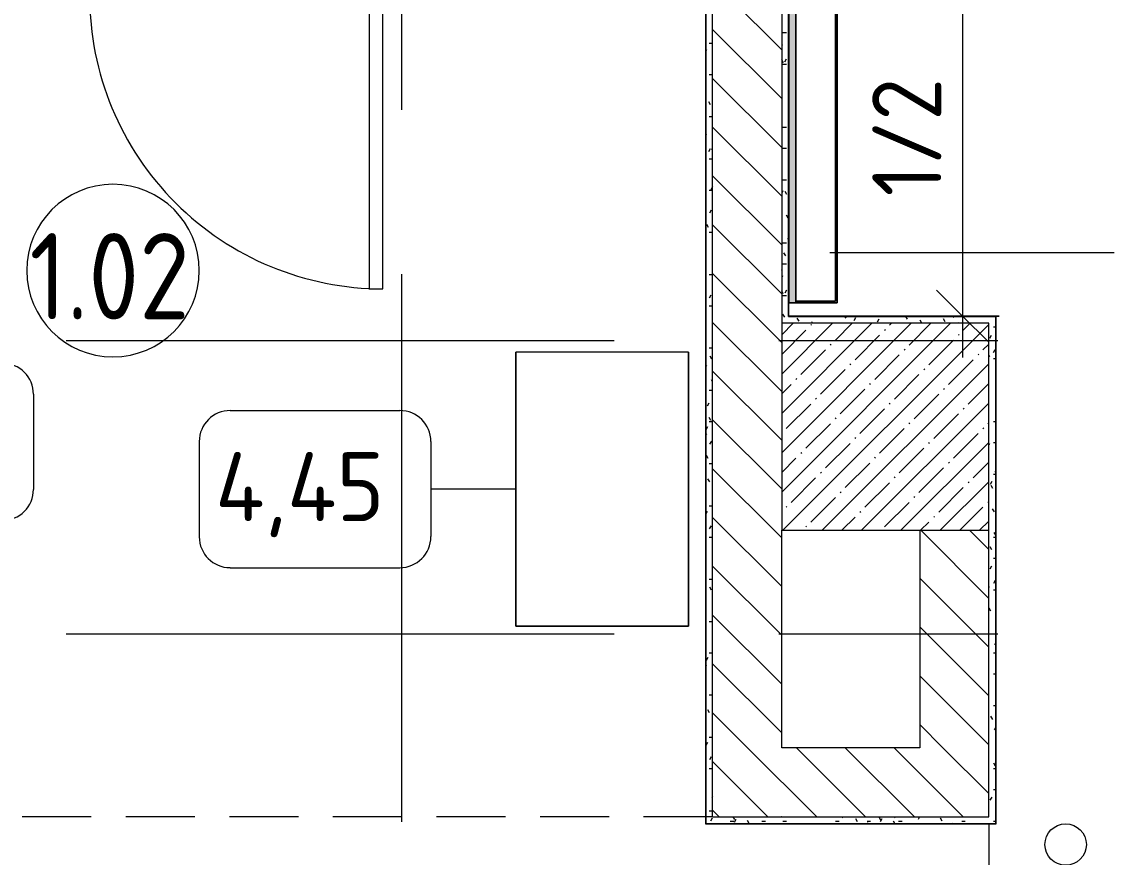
# Model space of a CAD drawing. Header units: millimetres. Extents: x -3724 to 231642, y -8553 to 29017.
# Drawn here: x 6908 to 10059, y 20652 to 23074 of the extents above; entities that cross this region are included whole.
import ezdxf

# ---------------------------------------------------------------- set-up
doc = ezdxf.new("R2010")
doc.units = ezdxf.units.MM
doc.linetypes.add('ADSK_Штрих_ш2 п1', pattern=[300, 200, -100])
doc.linetypes.add('Осевая', pattern=[3175, 635, -476.25, 1587.5, -476.25])
for name, color, linetype, lineweight in [('A-ANNO-DIMS', 7, 'Continuous', 9), ('A-ANNO-DIMS-100', 7, 'Continuous', 9), ('A-AREA-IDEN', 7, 'Continuous', 9), ('A-DETL', 7, 'Continuous', 9), ('A-DETL-1', 7, 'ADSK_Штрих_ш2 п1', 9), ('A-DOOR', 7, 'Continuous', 9), ('A-DOOR-FRAM-2', 7, 'Continuous', 9), ('A-WALL', 7, 'Continuous', 9), ('I-FURN-IDEN', 7, 'Continuous', 9), ('I-WALL', 7, 'Continuous', 9), ('S-COLS', 7, 'Continuous', 9), ('Оси-2', 7, 'Осевая', 9)]:
    doc.layers.add(name, color=color, linetype=linetype, lineweight=lineweight)
for name, color, linetype, lineweight, true_color in [('A-DOOR-1', 7, 'Continuous', 9, 0xc0c0c0), ('A-DOOR-FRAM-1', 7, 'Continuous', 9, 0xc0c0c0), ('A-WALL-1', 9, 'Continuous', 9, 0x808080), ('A-WALL-FNSH-1', 9, 'Continuous', 9, 0x808080), ('I-FURN-1', 9, 'Continuous', 9, 0x808080)]:
    doc.layers.add(name, color=color, linetype=linetype, lineweight=lineweight, true_color=true_color)
doc.layers.add('I-FURN-3', color=7, linetype='Continuous', lineweight=9, transparency=1)
doc.styles.add('GOST Common', font='GOST_Common.ttf', dxfattribs={"height": 200})
doc.styles.add('GOST Common_1', font='GOST_Common.ttf', dxfattribs={"width": 0.9, "height": 250})
doc.styles.add('ISOCPEUR_1', font='isocpeur.ttf', dxfattribs={"width": 0.9, "height": 200})
doc.dimstyles.new('ISO-2_0_0_9К_Средний_округл2', dxfattribs={"dimscale": 304.8, "dimtxt": 199.196235, "dimasz": 0.492126, "dimexe": 0.393701, "dimexo": 0, "dimgap": 0, "dimtad": 1, "dimdec": 0, "dimrnd": 10, "dimzin": 0, "dimdsep": 46, "dimtxsty": 'ISOCPEUR_1', "dimblk1": 'OBLIQUE', "dimblk2": 'OBLIQUE', "dimsah": 1, "dimcen": 0.09, "dimdle": 0.393701, "dimazin": 0, "dimtfac": 1, "dimtdec": 4, "dimtix": 1, "dimtmove": 0, "dimatfit": 3, "dimfxl": 1, "dimtvp": 1, "dimtolj": 1, "dimtzin": 0, "dimarcsym": 2})
pattern_1 = [(135, (0, 0), (-70.71068, -70.71068), [])]
pattern_2 = [(0, (0, 0), (121.92, 30.48), [10.058, -81.382, 10.058, -81.382, -487.68]), (0, (0, 0), (121.92, 30.48), [-182.88, 10.058, -172.822, 10.058, -81.382, -213.36]), (0, (0, 0), (121.92, 30.48), [-457.2, 10.058, -50.902, 10.058, -142.342]), (120, (45.72, 15.24), (-87.356454, 90.345817), [10.058, -81.382, 10.058, -81.382, -487.68]), (120, (45.72, 15.24), (-87.356454, 90.345817), [-182.88, 10.058, -172.822, 10.058, -81.382, -213.36]), (120, (45.72, 15.24), (-87.356454, 90.345817), [-457.2, 10.058, -50.902, 10.058, -142.342]), (240, (60.96, 76.2), (-34.563546, -120.825817), [10.058, -81.382, 10.058, -81.382, -487.68]), (240, (60.96, 76.2), (-34.563546, -120.825817), [-182.88, 10.058, -172.822, 10.058, -81.382, -213.36]), (240, (60.96, 76.2), (-34.563546, -120.825817), [-457.2, 10.058, -50.902, 10.058, -142.342])]

# ---------------------------------------------------------------- blocks, each defined once
blk = doc.blocks.new('110_Дверь_СКБ_1Ст_Внутренняя1 - Д-8т 950x2100h_СУ-31746493-План расстановки мебели и оборудования 1 этажа в осях 1-12')
at = {"layer": 'A-DOOR'}
h = blk.add_hatch(dxfattribs=at)
h.set_pattern_fill('FP_63', color=256, style=0, pattern_type=2)
h.set_pattern_definition([(135, (1826.41, 104.685), (-14.14214, -14.14214), []), (225, (1826.41, 104.685), (14.14214, -14.14214), [])])
h.paths.add_polyline_path([(462.5, 40), (462.5, -40), (487.5, -40), (487.5, 40)])
at = {"layer": 'A-DOOR-FRAM-2'}
h = blk.add_hatch(dxfattribs=at)
h.set_pattern_fill('FP_64', color=256, style=0, pattern_type=2)
h.set_pattern_definition([(45, (-296.384, 104.685), (-14.1421, 14.1421), []), (135, (-296.384, 104.685), (-14.1421, -14.1421), [])])
h.paths.add_polyline_path([(-437.5, 40), (-462.5, 40), (-462.5, -40), (-437.5, -40)])
at = {"layer": 'A-DOOR-1'}
for p, q in [((-412.5, 890), (-412.5, 40)), ((-372.5, 890), (-412.5, 890)), ((-372.5, 40), (-372.5, 890)), ((-412.5, 40), (-372.5, 40))]:
    blk.add_line(p, q, dxfattribs=at)
blk.add_arc((-412.5, 40), 850, 360, 90, dxfattribs=at)
at = {"layer": 'A-DOOR-FRAM-1'}
for p, q in [((-437.5, 40), (-462.5, 40)), ((-462.5, 40), (-462.5, -40)), ((-412.5, 40), (-437.5, 40)), ((-437.5, 40), (-437.5, -40)), ((-437.5, -40), (-437.5, 40)), ((-412.5, 0), (-412.5, 40)), ((437.5, 40), (437.5, 0)), ((462.5, 40), (437.5, 40)), ((462.5, -40), (462.5, 40)), ((487.5, 40), (462.5, 40)), ((462.5, 40), (462.5, -40)), ((487.5, -40), (487.5, 40)), ((-402.5, 0), (-412.5, 0)), ((-402.5, -40), (-402.5, 0)), ((437.5, 0), (427.5, 0)), ((427.5, 0), (427.5, -40)), ((-422.5, -40), (-492.5, -40)), ((-492.5, -40), (-492.5, -48)), ((-492.5, -48), (-422.5, -48)), ((-462.5, -40), (-437.5, -40)), ((-422.5, -39), (-437.5, -39)), ((-437.5, -39), (-437.5, -40)), ((-437.5, -40), (-402.5, -40)), ((-437.5, -40), (-422.5, -40)), ((-422.5, -40), (-422.5, -39)), ((-422.5, -48), (-422.5, -40)), ((427.5, -40), (462.5, -40)), ((462.5, -39), (447.5, -39)), ((447.5, -39), (447.5, -40)), ((447.5, -40), (462.5, -40)), ((517.5, -40), (447.5, -40)), ((447.5, -40), (447.5, -48)), ((447.5, -48), (517.5, -48)), ((462.5, -40), (462.5, -39)), ((462.5, -40), (487.5, -40)), ((517.5, -48), (517.5, -40))]:
    blk.add_line(p, q, dxfattribs=at)
blk = doc.blocks.new('BSC_Колонна _Прямоугольная - 600х600-23998051-План расстановки мебели и оборудования 1 этажа в осях 1-12')
at = {"layer": 'S-COLS'}
h = blk.add_hatch(dxfattribs=at)
h.set_pattern_fill('FP_91', color=256, style=0, pattern_type=2)
h.set_pattern_definition([(45, (-9410, -21900), (-57.02463, 57.02463), []), (45, (-9352.975, -21900), (-57.02463, 57.02463), [100.806, -20.161, 3.353, -16.808])])
h.paths.add_polyline_path([(300, -300), (300, 300), (-300, 300), (-300, -300)])
for p, q in [((300, 300), (-300, 300)), ((-300, 300), (-300, -300)), ((300, -300), (300, 300)), ((-300, -300), (300, -300))]:
    blk.add_line(p, q, dxfattribs=at)
blk = doc.blocks.new('Мебель_универсальная_привязка_от_угла - Куб_001-25582225-План расстановки мебели и оборудования 1 этажа в осях 1-12')
at = {"layer": 'I-FURN-1'}
for p, q in [((8340, 21322.5), (8340, 22116.5)), ((8340, 22116.5), (8340, 21322.5)), ((8840, 22116.5), (8340, 22116.5)), ((8840, 22116.5), (8340, 22116.5)), ((8840, 21322.5), (8840, 22116.5)), ((8840, 22116.5), (8840, 21322.5)), ((8340, 21322.5), (8840, 21322.5)), ((8840, 21322.5), (8340, 21322.5))]:
    blk.add_line(p, q, dxfattribs=at)
blk = doc.blocks.new('Бизиборд лего 2 - бизиборд 1_21б-32005728-План расстановки мебели и оборудования 1 этажа в осях 1-12')
at = {"layer": 'I-FURN-3'}
blk.add_hatch(color=256, dxfattribs=at).paths.add_polyline_path([(1000, 0), (1000, 20), (-1000, 20), (-1000, 0), (995, 0)])
at = {"layer": 'I-FURN-1'}
for p, q in [((1000, 140), (-1000, 140)), ((-1000, 140), (-1000, 20)), ((-1000, 20), (-1000, 140)), ((-1000, 140), (1000, 140)), ((1000, 140), (-1000, 140)), ((-1000, 140), (-1000, 20)), ((-1000, 20), (-1000, 140)), ((-1000, 140), (1000, 140)), ((-995, 20), (-995, 135)), ((-995, 135), (995, 135)), ((995, 135), (-995, 135)), ((-995, 135), (-995, 20)), ((995, 135), (995, 20)), ((995, 20), (995, 135)), ((1000, 20), (1000, 140)), ((1000, 140), (1000, 20)), ((1000, 20), (1000, 140)), ((1000, 140), (1000, 20)), ((-1000, 20), (-995, 20)), ((-995, 20), (-1000, 20)), ((-1000, 20), (-995, 20)), ((-995, 20), (-1000, 20)), ((1000, 20), (-1000, 20)), ((-1000, 20), (-1000, 0)), ((-1000, 0), (-1000, 20)), ((-1000, 20), (-995, 20)), ((-1000, 0), (1000, 0)), ((1000, 0), (-1000, 0)), ((-995, 20), (995, 20)), ((995, 20), (-995, 20)), ((-995, 20), (995, 20)), ((995, 20), (1000, 20)), ((1000, 20), (995, 20)), ((995, 20), (1000, 20)), ((1000, 20), (995, 20)), ((995, 20), (1000, 20)), ((1000, 0), (1000, 20)), ((1000, 20), (1000, 0))]:
    blk.add_line(p, q, dxfattribs=at)
blk = doc.blocks.new('Марка_Мебель - В прямоуг_Balcon_Марка-25523697-План расстановки мебели и оборудования 1 этажа в осях 1-12')
at = {"layer": 'I-FURN-IDEN'}
for p, q in [((-2.455, 2.278), (2.455, 2.278)), ((-3.355, 1.378), (-3.355, -1.384)), ((3.355, 1.378), (3.355, -1.378)), ((-2.461, -2.278), (2.455, -2.278))]:
    blk.add_line(p, q, dxfattribs=at)
for centre, radius, start, end in [((-2.455, 1.378), 0.9, 90, 180), ((2.455, 1.378), 0.9, 0, 90), ((-2.461, -1.384), 0.893, 180, 270), ((2.455, -1.378), 0.9, 270, 0)]:
    blk.add_arc(centre, radius, start, end, dxfattribs=at)
blk = doc.blocks.new('Марка_Помещения - Номер-25198446-План расстановки мебели и оборудования 1 этажа в осях 1-12')
at = {"layer": 'A-AREA-IDEN'}
for start, end in [(360, 180), (180, 360)]:
    blk.add_arc((0, 0), 2.5, start, end, dxfattribs=at)
blk = doc.blocks.new('DIMBLOCK111-План расстановки мебели и оборудования 1 этажа в осях 1-12')
at = {"layer": 'A-ANNO-DIMS-100', "lineweight": 20}
for p, q in [((9633.7, 23260), (9558.7, 23335)), ((9633.7, 23260), (9708.7, 23185)), ((9633.7, 22221), (9558.7, 22296)), ((9633.7, 22221), (9708.7, 22146))]:
    blk.add_line(p, q, dxfattribs=at)
at = {"layer": 'A-ANNO-DIMS-100'}
for p, q in [((9739.7, 23260), (9513.7, 23260)), ((9633.7, 23260), (9633.7, 22101)), ((9633.7, 23260), (9739.7, 23260)), ((9739.7, 22221), (9513.7, 22221)), ((9633.7, 22221), (9739.7, 22221))]:
    blk.add_line(p, q, dxfattribs=at)
at = {"layer": 'A-ANNO-DIMS-100', "color": 0, "insert": (9372.4, 22568.1), "char_height": 200, "width": 413.715, "attachment_point": 1, "rotation": 90, "line_spacing_factor": 1.149209, "style": 'ISOCPEUR_1'}
blk.add_mtext('1/2', dxfattribs=at)
blk = doc.blocks.new('_Oblique')
at = {"color": 0, "linetype": 'ByBlock', "lineweight": -2}
blk.add_line((-0.5, -0.5), (0.5, 0.5), dxfattribs=at)

msp = doc.modelspace()

# ---------------------------------------------------------------- hatches: boundary and pattern name
at = {"layer": 'I-WALL'}
h = msp.add_hatch(dxfattribs=at)
h.set_pattern_fill('FP_103', color=256, style=0, pattern_type=2)
h.set_pattern_definition(pattern_2)
h.paths.add_polyline_path([(9110, 22200), (9130, 22200), (9130, 24300), (9110, 24299), (9110, 22221)])
h = msp.add_hatch(dxfattribs=at)
h.set_pattern_fill('FP_103', color=256, style=0, pattern_type=2)
h.set_pattern_definition(pattern_2)
h.paths.add_polyline_path([(8890, 20750), (8910, 20750), (8910, 23130), (8890, 23130), (8890, 20770)])
h = msp.add_hatch(dxfattribs=at)
h.set_pattern_fill('FP_16', color=256, style=0, pattern_type=2)
h.set_pattern_definition(pattern_1)
h.paths.add_polyline_path([(9110, 20970), (9110, 23150), (8910, 23150), (8910, 20970)])
h = msp.add_hatch(dxfattribs=at)
h.set_pattern_fill('FP_103', color=256, style=0, pattern_type=2)
h.set_pattern_definition(pattern_2)
h.paths.add_polyline_path([(9271, 22200), (9710, 22200), (9710, 22220), (9130, 22220), (9131, 22200), (9151, 22200)])
h = msp.add_hatch(dxfattribs=at)
h.set_pattern_fill('FP_103', color=256, style=0, pattern_type=2)
h.set_pattern_definition(pattern_2)
h.paths.add_polyline_path([(9730, 20770), (9730, 22220), (9710, 22220), (9710, 20770)])
h = msp.add_hatch(dxfattribs=at)
h.set_pattern_fill('FP_16', color=256, style=0, pattern_type=2)
h.set_pattern_definition(pattern_1)
h.paths.add_polyline_path([(9510, 20970), (9710, 20970), (9710, 21600), (9510, 21600), (9510, 21113.1)])
h = msp.add_hatch(dxfattribs=at)
h.set_pattern_fill('FP_16', color=256, style=0, pattern_type=2)
h.set_pattern_definition(pattern_1)
h.paths.add_polyline_path([(8910, 20770), (9710, 20770), (9710, 20970), (8910, 20970)])
h = msp.add_hatch(dxfattribs=at)
h.set_pattern_fill('FP_103', color=256, style=0, pattern_type=2)
h.set_pattern_definition(pattern_2)
h.paths.add_polyline_path([(9110, 20750), (9730, 20750), (9730, 20770), (8910, 20770), (8910, 20750)])

# ---------------------------------------------------------------- linework, layer by layer
at = {"layer": 'A-DETL'}
msp.add_circle((9932.6, 20689.2), 60, dxfattribs=at)
at = {"layer": 'A-DETL-1'}
for p, q in [((8910, 20770), (6750, 20770)), ((9710, 20749), (9710, 14579))]:
    msp.add_line(p, q, dxfattribs=at)
at = {"layer": 'A-WALL'}
for p, q in [((9110, 24320), (9110, 22200)), ((9130, 22220), (9130, 24299)), ((8890, 23130), (8890, 20750)), ((9130, 22220), (9710, 22220))]:
    msp.add_line(p, q, dxfattribs=at)
at = {"layer": 'A-WALL-1'}
for p, q in [((8910, 20770), (8910, 24520)), ((9730, 20750), (9730, 22220)), ((9110, 20970), (9110, 21600)), ((9510, 21600), (9510, 20970)), ((9710, 20770), (9710, 21600)), ((9510, 20970), (9110, 20970)), ((8910, 20770), (9710, 20770)), ((8890, 20750), (9730, 20750))]:
    msp.add_line(p, q, dxfattribs=at)
at = {"layer": 'A-WALL-FNSH-1'}
for p, q in [((9131, 22220), (9131, 24300)), ((8889, 23119), (8889, 20749)), ((9731, 22221), (9130, 22221)), ((9710, 22220), (9730, 22220)), ((9731, 20749), (9731, 22221)), ((8889, 20749), (9731, 20749))]:
    msp.add_line(p, q, dxfattribs=at)
at = {"layer": 'I-FURN-IDEN'}
for p, q in [((9249.5, 22405.4), (10072.9, 22405.4)), ((8340, 21719.5), (8093.6, 21719.5))]:
    msp.add_line(p, q, dxfattribs=at)
at = {"layer": 'Оси-2'}
for p, q in [((8010, 593.7), (8010, 24898.1)), ((-423.7, 22150), (35770, 22150)), ((-423.7, 21300), (35770, 21300))]:
    msp.add_line(p, q, dxfattribs=at)

# ---------------------------------------------------------------- block references
at = {"layer": 'A-AREA-IDEN', "xscale": 99.99999999999993, "yscale": 99.99999999999993, "zscale": 99.99999999999993}
msp.add_blockref('Марка_Помещения - Номер-25198446-План расстановки мебели и оборудования 1 этажа в осях 1-12', (7172.8, 22353), dxfattribs=at)
at = {"layer": 'A-DOOR-1', "rotation": 180}
msp.add_blockref('110_Дверь_СКБ_1Ст_Внутренняя1 - Д-8т 950x2100h_СУ-31746493-План расстановки мебели и оборудования 1 этажа в осях 1-12', (7542.5, 23190), dxfattribs=at)
at = {"layer": 'I-FURN-1', "rotation": 270.0000000000001}
msp.add_blockref('Бизиборд лего 2 - бизиборд 1_21б-32005728-План расстановки мебели и оборудования 1 этажа в осях 1-12', (9131, 23259.5), dxfattribs=at)
at = {"layer": 'I-FURN-1'}
msp.add_blockref('Мебель_универсальная_привязка_от_угла - Куб_001-25582225-План расстановки мебели и оборудования 1 этажа в осях 1-12', (0, 0), dxfattribs=at)
at = {"layer": 'I-FURN-IDEN', "xscale": 99.99999999999993, "yscale": 99.99999999999993, "zscale": 99.99999999999993}
for p in [(6606.9, 21856.5), (7758.2, 21719.5)]:
    msp.add_blockref('Марка_Мебель - В прямоуг_Balcon_Марка-25523697-План расстановки мебели и оборудования 1 этажа в осях 1-12', p, dxfattribs=at)
at = {"layer": 'S-COLS'}
msp.add_blockref('BSC_Колонна _Прямоугольная - 600х600-23998051-План расстановки мебели и оборудования 1 этажа в осях 1-12', (9410, 21900), dxfattribs=at)

# ---------------------------------------------------------------- texts
at = {"layer": 'A-AREA-IDEN', "insert": (6930.9, 22461.5), "char_height": 250, "width": 606.076, "attachment_point": 1, "style": 'GOST Common_1'}
msp.add_mtext('1.02', dxfattribs=at)
at = {"layer": 'I-FURN-IDEN', "insert": (7468.7, 21826.6), "char_height": 200, "width": 665.401, "attachment_point": 1, "style": 'GOST Common'}
msp.add_mtext('4,45', dxfattribs=at)

# ---------------------------------------------------------------- dimensions: what is measured, and where the dimension line sits
at = {"layer": 'A-ANNO-DIMS'}
dim = msp.add_linear_dim(base=(9633.7, 22221), p1=(9739.7, 23260), p2=(9739.7, 22221), angle=90, text='1/2', dimstyle='ISO-2_0_0_9К_Средний_округл2', override={"dimpost": '<>', "dimfxl": 1039}, dxfattribs=at)
dim.commit()
dim.dimension.update_dxf_attribs({"geometry": 'DIMBLOCK111-План расстановки мебели и оборудования 1 этажа в осях 1-12', "text_midpoint": (9533.7, 22740.5)})

doc.saveas('drawing.dxf')
